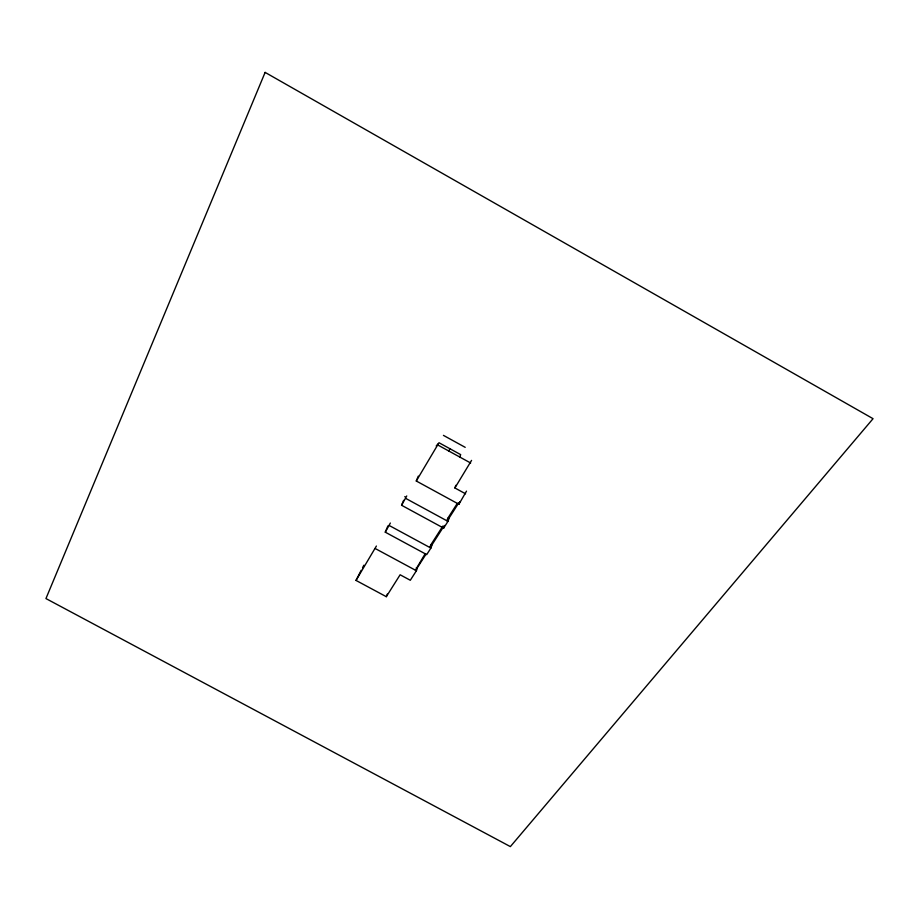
<?xml version="1.0" encoding="UTF-8"?>
<svg xmlns="http://www.w3.org/2000/svg" width="919" height="919" viewBox="0 0 919 919"><rect width="100%" height="100%" fill="white"/><g stroke="black" fill="none" stroke-linecap="round" stroke-linejoin="round"><path stroke-width="1.38" d="M418.283 476.134L416.284 481.005L458.903 504.255L466.507 491.125M458.903 504.255L459.776 501.74M465.577 493.813L454.894 487.966L471.562 460.385M403.636 500.327L401.58 505.266L443.647 528.126L447.967 521.372L448.863 518.833L447.806 518.259L457.352 503.313M443.647 528.126L444.337 525.461M446.91 520.797L447.806 518.259M454.894 487.966L455.847 485.301M387.91 525.898L385.268 532.181L426.715 554.605L430.896 548.069L431.827 545.484L430.793 544.921L442.797 526.116M429.862 547.506L430.793 544.921M459.787 457.053L460.672 454.629L438.995 442.728L416.284 481.005M415.377 570.182L425.152 553.778M361.19 570.262L356.021 580.429L386.302 596.684L400.121 574.777L410.311 580.268L416.41 570.733L417.364 568.126L416.341 567.574M448.92 451.08L449.839 448.679M386.302 596.684L387.324 594.076M401.58 505.266L406.749 495.95M385.268 532.181L390.345 523.037M356.021 580.429L376.399 546.047M362.534 567.735L363.89 565.208M417.157 568.022L425.979 554.226M431.62 545.369L443.636 526.576M448.644 518.718L458.88 502.693M436.226 445.979L438.076 443.808M375.32 548.586L416.41 570.733M389.288 525.542L430.896 548.069M405.738 498.408L447.967 521.372M438.041 445.118L470.643 463.004M443.44 435.376L465.209 447.346M404.808 496.628A14.486 0.999 -61.5 0 1 404.923 496.903M265.12 72.394L45.95 598.568L510.367 846.606L873.05 418.685L265.12 72.394"/></g></svg>
